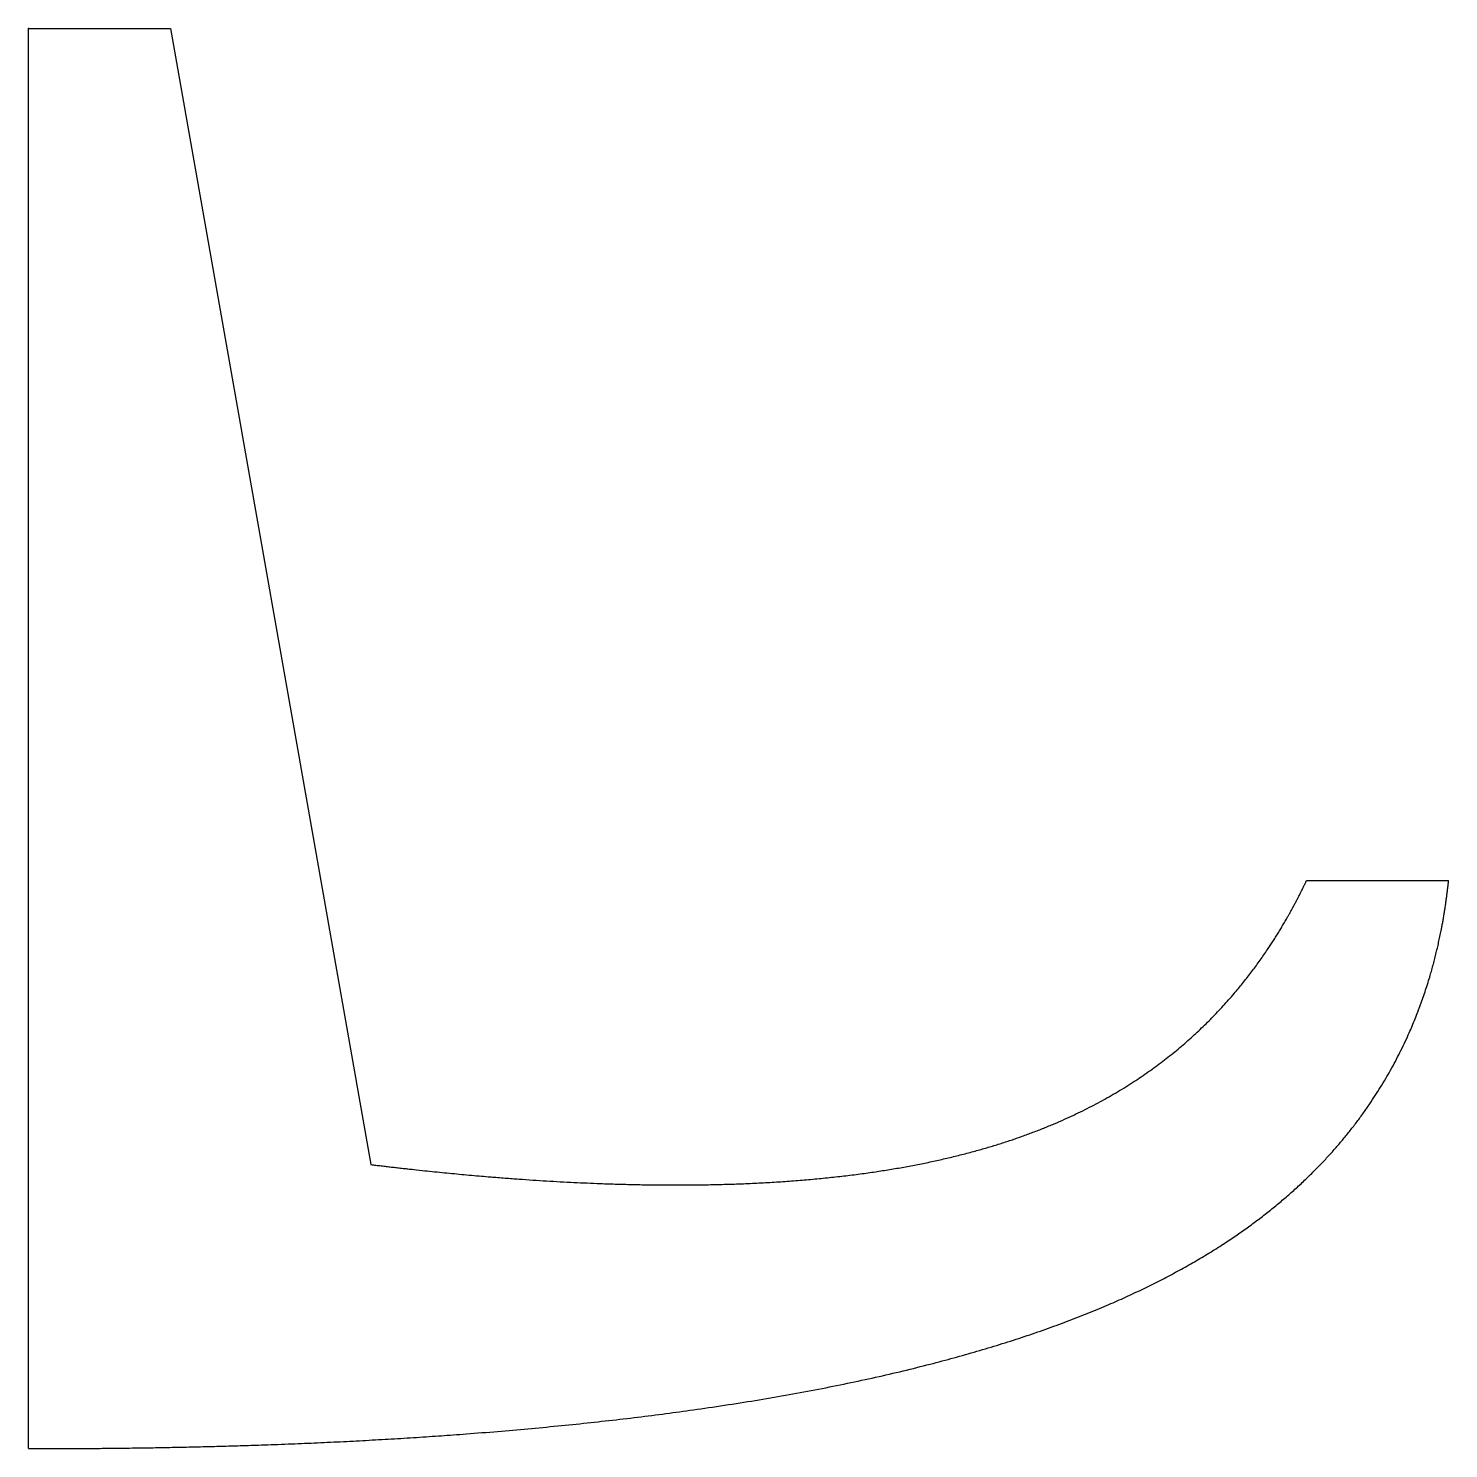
# Model space of a CAD drawing. Header units: millimetres. Extents: x 0 to 5, y -5 to 0.
import ezdxf

# ---------------------------------------------------------------- set-up
doc = ezdxf.new("R2010")
doc.units = ezdxf.units.MM
doc.layers.get('0').update_dxf_attribs({"linetype": 'CONTINUOUS'})

msp = doc.modelspace()

# ---------------------------------------------------------------- linework, layer by layer
for p, q in [((0, -5), (0, 0)), ((0, 0), (0.5, 0)), ((0.5, 0), (1.2053, -4)), ((4.5, -3), (5, -3))]:
    msp.add_line(p, q)
for points in [[(0, -5), (0.1827, -5.0003), (0.5415, -4.9976), (1.0593, -4.9838), (1.7086, -4.9452), (2.4465, -4.8611), (3.1028, -4.7373), (3.6682, -4.5692), (4.1344, -4.3527), (4.4978, -4.0861), (4.7628, -3.7716), (4.901, -3.4841), (4.9655, -3.2493), (4.9913, -3.0845), (5, -3)], [(1.2053, -4), (1.3092, -4.0127), (1.5138, -4.0354), (1.8111, -4.0611), (2.188, -4.0787), (2.6244, -4.0707), (3.0224, -4.0298), (3.3784, -3.9526), (3.6892, -3.8365), (3.955, -3.6817), (4.1783, -3.4903), (4.3254, -3.31), (4.4191, -3.1605), (4.4742, -3.0545), (4.5, -3)]]:
    msp.add_open_spline(points, degree=5)
msp.add_point((0, 0))
msp.add_point((0, 0))
msp.add_point((0, 0))

doc.saveas('drawing.dxf')
